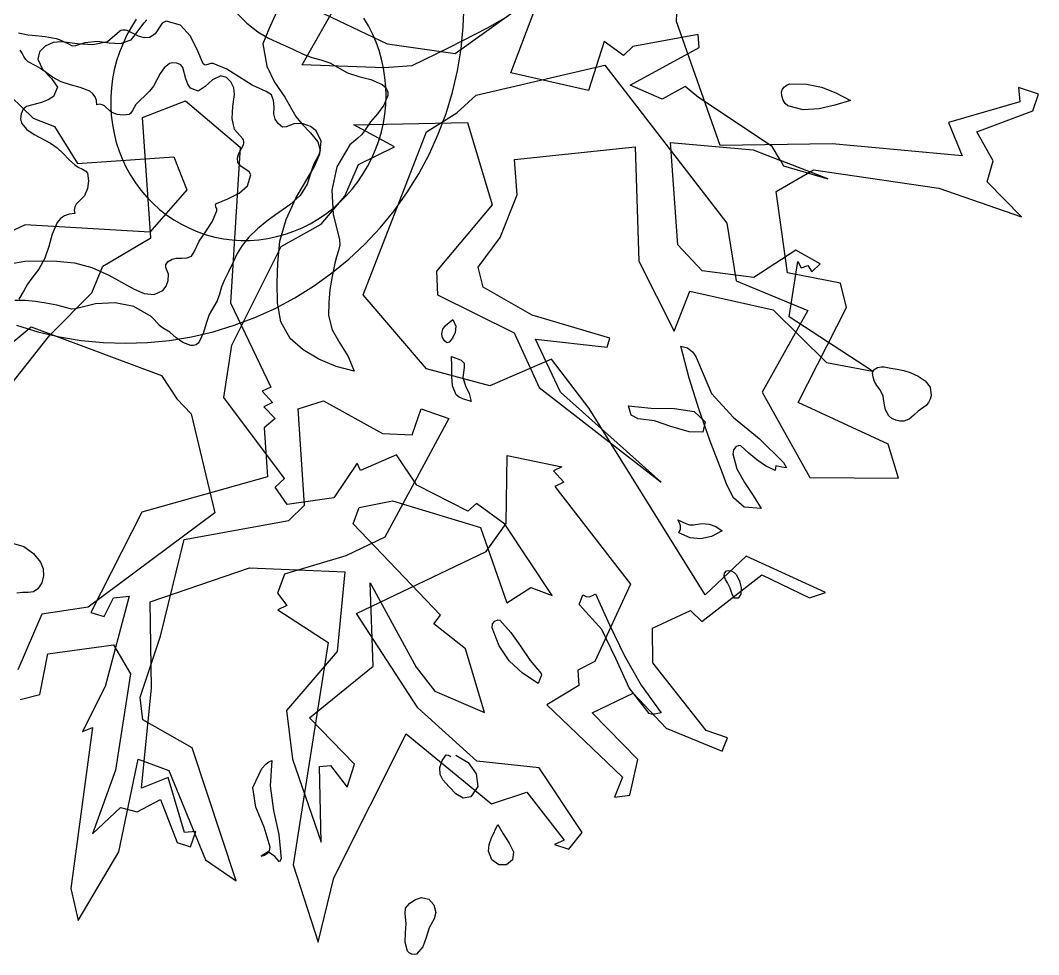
# Model space of a CAD drawing. Extents: x -81148 to 10972, y -53931 to 52487.
# Drawn here: x -26000 to -25027, y -28694 to -27801 of the extents above; entities that cross this region are included whole.
import ezdxf

# ---------------------------------------------------------------- set-up
doc = ezdxf.new("R2010")
doc.units = 0
doc.layers.get('0').update_dxf_attribs({"linetype": 'CONTINUOUS'})

msp = doc.modelspace()

# ---------------------------------------------------------------- linework, layer by layer
for p, q in [((-25373.37, -27802.39), (-25367.91, -27688.85)), ((-25649.48, -27824.12), (-25771.86, -27765.57)), ((-25484.24, -27760.91), (-25584.79, -27833.4)), ((-25730.94, -27843.91), (-25692.46, -27776.15)), ((-25750.86, -27782.96), (-25762.96, -27809.64)), ((-25577.01, -27807.42), (-25576.32, -27786.25)), ((-25794.03, -27793.84), (-25783.83, -27804.06)), ((-25531.62, -27851.31), (-25509.53, -27793.52)), ((-25889.58, -27800.24), (-25894.25, -27807.6)), ((-25891.99, -27816.75), (-25882.17, -27803.68)), ((-25882.17, -27803.68), (-25879.66, -27800.66)), ((-25864.89, -27804.03), (-25871.64, -27814.08)), ((-25860.99, -27801.93), (-25864.89, -27804.03)), ((-25847.47, -27805.92), (-25860.99, -27801.93)), ((-25838.17, -27816), (-25847.47, -27805.92)), ((-25783.83, -27804.06), (-25773.38, -27812.35)), ((-25667.71, -27806.68), (-25672.14, -27799.33)), ((-25534.06, -27797.38), (-25553.49, -27808.42)), ((-25331.59, -27921.01), (-25373.37, -27802.39)), ((-26002.14, -27813.16), (-25997.6, -27814.03)), ((-25997.6, -27814.03), (-25993.33, -27815)), ((-25993.33, -27815), (-25989.12, -27815.54)), ((-25989.12, -27815.54), (-25976.57, -27816.87)), ((-25905.62, -27811.86), (-25917.23, -27821.75)), ((-25904.39, -27811.03), (-25905.62, -27811.86)), ((-25902.43, -27810.62), (-25904.39, -27811.03)), ((-25900.26, -27810.63), (-25902.43, -27810.62)), ((-25898.48, -27815.28), (-25902.25, -27823.3)), ((-25898.34, -27811.06), (-25900.26, -27810.63)), ((-25894.25, -27807.6), (-25898.48, -27815.28)), ((-25887.57, -27816.36), (-25898.34, -27811.06)), ((-25871.64, -27814.08), (-25876.49, -27817.59)), ((-25831.4, -27829.3), (-25838.17, -27816)), ((-25773.38, -27812.35), (-25763.23, -27818.16)), ((-25762.96, -27809.64), (-25768.48, -27823.85)), ((-25663.79, -27814.28), (-25667.71, -27806.68)), ((-25660.38, -27822.12), (-25663.79, -27814.28)), ((-25553.49, -27808.42), (-25590.98, -27827.68)), ((-25579.09, -27828.49), (-25577.01, -27807.42)), ((-25352.66, -27814.95), (-25415.12, -27826.32)), ((-25351.6, -27827.17), (-25352.66, -27814.95)), ((-25969.08, -27822.5), (-25976.66, -27825.98)), ((-25976.57, -27816.87), (-25969.56, -27817.84)), ((-25969.56, -27817.84), (-25966.2, -27818.55)), ((-25960.61, -27821.69), (-25969.08, -27822.5)), ((-25966.2, -27818.55), (-25963.15, -27819.55)), ((-25963.15, -27819.55), (-25954.51, -27823.74)), ((-25945.87, -27823.57), (-25960.61, -27821.69)), ((-25954.51, -27823.74), (-25950.99, -27825.63)), ((-25950.99, -27825.63), (-25947.34, -27825.19)), ((-25947.34, -27825.19), (-25938.3, -27822.39)), ((-25931.02, -27824.63), (-25945.87, -27823.57)), ((-25938.3, -27822.39), (-25926.81, -27821.3)), ((-25917.23, -27821.75), (-25931.02, -27824.63)), ((-25926.81, -27821.3), (-25915.53, -27822.7)), ((-25915.53, -27822.7), (-25904.68, -27823.31)), ((-25902.25, -27823.3), (-25905.57, -27831.64)), ((-25904.68, -27823.31), (-25894.44, -27819.88)), ((-25894.44, -27819.88), (-25891.99, -27816.75)), ((-25882.13, -27818.04), (-25887.57, -27816.36)), ((-25876.49, -27817.59), (-25882.13, -27818.04)), ((-25768.48, -27823.85), (-25764.9, -27845.11)), ((-25763.23, -27818.16), (-25752, -27823.41)), ((-25752, -27823.41), (-25740.61, -27828.41)), ((-25657.48, -27830.2), (-25660.38, -27822.12)), ((-25584.79, -27833.4), (-25649.48, -27824.12)), ((-25442.51, -27821.59), (-25457.24, -27868.22)), ((-25424.05, -27834.76), (-25442.51, -27821.59)), ((-25998.73, -27832.69), (-26000.55, -27829.62)), ((-25997.14, -27835.84), (-25998.73, -27832.69)), ((-25982.02, -27831.47), (-25983.84, -27838.31)), ((-25976.66, -27825.98), (-25982.02, -27831.47)), ((-25905.57, -27831.64), (-25908.37, -27840.11)), ((-25825.52, -27842.92), (-25831.4, -27829.3)), ((-25740.61, -27828.41), (-25730.02, -27833.5)), ((-25730.02, -27833.5), (-25721.9, -27836.67)), ((-25655.1, -27838.52), (-25657.48, -27830.2)), ((-25590.98, -27827.68), (-25626.07, -27844.91)), ((-25582.54, -27849.39), (-25579.09, -27828.49)), ((-25415.12, -27826.32), (-25424.05, -27834.76)), ((-25417.38, -27863.12), (-25351.6, -27827.17)), ((-25995.31, -27838.68), (-25997.14, -27835.84)), ((-25992.78, -27840.85), (-25995.31, -27838.68)), ((-25985.67, -27844.76), (-25992.78, -27840.85)), ((-25981.07, -27847.42), (-25985.67, -27844.76)), ((-25983.84, -27838.31), (-25979.19, -27847.97)), ((-25908.37, -27840.11), (-25910.61, -27848.63)), ((-25857.95, -27842.65), (-25862.81, -27846.62)), ((-25854.63, -27841.88), (-25857.95, -27842.65)), ((-25850.68, -27842.36), (-25854.63, -27841.88)), ((-25847.16, -27843.88), (-25850.68, -27842.36)), ((-25845.18, -27846.23), (-25847.16, -27843.88)), ((-25823.79, -27844.06), (-25825.52, -27842.92)), ((-25821.24, -27843.59), (-25823.79, -27844.06)), ((-25818.5, -27842.66), (-25821.24, -27843.59)), ((-25816.24, -27842.4), (-25818.5, -27842.66)), ((-25802.94, -27847.83), (-25816.24, -27842.4)), ((-25764.9, -27845.11), (-25757.49, -27860.31)), ((-25652.79, -27846.76), (-25730.94, -27843.91)), ((-25721.9, -27836.67), (-25713.09, -27839.05)), ((-25713.09, -27839.05), (-25704.6, -27841.74)), ((-25704.6, -27841.74), (-25687.74, -27851.48)), ((-25653.23, -27847.09), (-25655.1, -27838.52)), ((-25626.07, -27844.91), (-25652.79, -27846.76)), ((-25564.62, -27872.63), (-25441.68, -27844.07)), ((-25441.68, -27844.07), (-25324.98, -27994.98)), ((-25976.55, -27850.46), (-25981.07, -27847.42)), ((-25979.19, -27847.97), (-25970.72, -27856.76)), ((-25969.68, -27855.51), (-25976.55, -27850.46)), ((-25910.61, -27848.63), (-25912.3, -27857.21)), ((-25866.63, -27851.94), (-25873.29, -27864.07)), ((-25862.81, -27846.62), (-25866.63, -27851.94)), ((-25842.09, -27857.22), (-25845.18, -27846.23)), ((-25808.92, -27854.38), (-25816.67, -27857.98)), ((-25803.44, -27855.77), (-25808.92, -27854.38)), ((-25790.98, -27855.46), (-25802.94, -27847.83)), ((-25687.74, -27851.48), (-25676.73, -27854.83)), ((-25676.73, -27854.83), (-25665.35, -27857.89)), ((-25651.87, -27855.88), (-25653.23, -27847.09)), ((-25587.35, -27870.02), (-25582.54, -27849.39)), ((-25457.24, -27868.22), (-25531.62, -27851.31)), ((-26020.22, -27863.86), (-25987.99, -27894.68)), ((-25970.72, -27856.76), (-25965, -27865.29)), ((-25961.34, -27860.05), (-25969.68, -27855.51)), ((-25952.31, -27862.94), (-25961.34, -27860.05)), ((-25943.08, -27865.49), (-25952.31, -27862.94)), ((-25912.3, -27857.21), (-25913.43, -27865.83)), ((-25873.29, -27864.07), (-25876.98, -27868.96)), ((-25840.21, -27862.25), (-25842.09, -27857.22)), ((-25837.68, -27866.2), (-25840.21, -27862.25)), ((-25823.72, -27864.52), (-25830.56, -27868.94)), ((-25816.67, -27857.98), (-25823.72, -27864.52)), ((-25799.06, -27859.89), (-25803.44, -27855.77)), ((-25796.28, -27865.72), (-25799.06, -27859.89)), ((-25778.94, -27863.3), (-25790.98, -27855.46)), ((-25765.42, -27869.33), (-25778.94, -27863.3)), ((-25757.49, -27860.31), (-25747.71, -27874.6)), ((-25665.35, -27857.89), (-25654.56, -27862.61)), ((-25654.56, -27862.61), (-25652.2, -27864.48)), ((-25652.2, -27864.48), (-25650.36, -27866.93)), ((-25651.06, -27864.68), (-25651.87, -27855.88)), ((-25386.79, -27876.56), (-25417.38, -27863.12)), ((-25364.92, -27864.57), (-25386.79, -27876.56)), ((-25352.28, -27874.87), (-25364.92, -27864.57)), ((-25269.88, -27864.77), (-25267.34, -27862.9)), ((-25267.34, -27862.9), (-25264.8, -27862.08)), ((-25264.8, -27862.08), (-25249.1, -27862.43)), ((-25249.1, -27862.43), (-25234.66, -27865.28)), ((-25968.59, -27874.18), (-25973.73, -27877.36)), ((-25965, -27865.29), (-25968.59, -27874.18)), ((-25934.13, -27869.05), (-25943.08, -27865.49)), ((-25930.99, -27871.37), (-25934.13, -27869.05)), ((-25928.91, -27874.35), (-25930.99, -27871.37)), ((-25927.71, -27877.91), (-25928.91, -27874.35)), ((-25913.43, -27865.83), (-25914, -27874.51)), ((-25881.33, -27873.27), (-25885.81, -27877.42)), ((-25876.98, -27868.96), (-25881.33, -27873.27)), ((-25830.56, -27868.94), (-25837.68, -27866.2)), ((-25797.19, -27883.6), (-25795.66, -27872.24)), ((-25795.66, -27872.24), (-25796.28, -27865.72)), ((-25760.41, -27872.61), (-25765.42, -27869.33)), ((-25758.29, -27877.78), (-25760.41, -27872.61)), ((-25649.31, -27872.98), (-25653.06, -27882.48)), ((-25651.1, -27882.14), (-25650.8, -27873.44)), ((-25650.8, -27873.44), (-25651.06, -27864.68)), ((-25650.36, -27866.93), (-25649.29, -27869.81)), ((-25649.29, -27869.81), (-25649.31, -27872.98)), ((-25593.5, -27890.29), (-25587.35, -27870.02)), ((-25583.33, -27889.8), (-25564.62, -27872.63)), ((-25272.88, -27869.75), (-25271.9, -27867.21)), ((-25272.67, -27873.53), (-25272.88, -27869.75)), ((-25271.44, -27877.49), (-25272.67, -27873.53)), ((-25271.9, -27867.21), (-25269.88, -27864.77)), ((-25234.66, -27865.28), (-25220.81, -27870.47)), ((-25220.81, -27870.47), (-25206.91, -27877.88)), ((-25027.11, -27871.92), (-25046.34, -27865.5)), ((-25046.34, -27865.5), (-25045.21, -27879.25)), ((-25032.7, -27887.89), (-25027.11, -27871.92)), ((-25994.53, -27883.61), (-25997.59, -27886.09)), ((-25980.25, -27879.71), (-25994.53, -27883.61)), ((-25973.73, -27877.36), (-25980.25, -27879.71)), ((-25927.2, -27881.91), (-25927.71, -27877.91)), ((-25924.55, -27881.52), (-25927.2, -27881.91)), ((-25922.05, -27881.95), (-25924.55, -27881.52)), ((-25919.91, -27883.01), (-25922.05, -27881.95)), ((-25913.58, -27888.99), (-25919.91, -27883.01)), ((-25914, -27874.51), (-25914.03, -27883.23)), ((-25914.03, -27883.23), (-25913.49, -27892.01)), ((-25889.92, -27881.86), (-25891.6, -27884.52)), ((-25885.81, -27877.42), (-25889.92, -27881.86)), ((-25883.54, -27894), (-25842.7, -27878.19)), ((-25842.7, -27878.19), (-25790.3, -27922.56)), ((-25798.06, -27895.03), (-25797.19, -27883.6)), ((-25757.86, -27884.08), (-25758.29, -27877.78)), ((-25757.96, -27890.76), (-25757.86, -27884.08)), ((-25747.71, -27874.6), (-25737.03, -27893.08)), ((-25653.06, -27882.48), (-25659.13, -27890.58)), ((-25651.96, -27890.79), (-25651.1, -27882.14)), ((-25281.68, -27921.84), (-25352.28, -27874.87)), ((-25269.45, -27880.89), (-25271.44, -27877.49)), ((-25266.99, -27882.95), (-25269.45, -27880.89)), ((-25252.11, -27886.69), (-25266.99, -27882.95)), ((-25221.88, -27882.5), (-25237.01, -27885.99)), ((-25206.91, -27877.88), (-25221.88, -27882.5)), ((-25045.21, -27879.25), (-25113.29, -27899.02)), ((-25999.58, -27890.48), (-26000.22, -27895.42)), ((-25997.59, -27886.09), (-25999.58, -27890.48)), ((-25908, -27891.36), (-25913.58, -27888.99)), ((-25913.49, -27892.01), (-25912.41, -27900.84)), ((-25902.11, -27892.01), (-25908, -27891.36)), ((-25896.42, -27891.34), (-25902.11, -27892.01)), ((-25894.75, -27890.06), (-25896.42, -27891.34)), ((-25893.18, -27887.52), (-25894.75, -27890.06)), ((-25891.6, -27884.52), (-25893.18, -27887.52)), ((-25756.74, -27895.63), (-25757.96, -27890.76)), ((-25737.03, -27893.08), (-25731.46, -27900.27)), ((-25659.13, -27890.58), (-25665.83, -27898.36)), ((-25653.37, -27899.39), (-25651.96, -27890.79)), ((-25612.28, -27907.85), (-25583.33, -27889.8)), ((-25600.96, -27910.11), (-25593.5, -27890.29)), ((-25237.01, -27885.99), (-25252.11, -27886.69)), ((-25086.14, -27907.92), (-25032.7, -27887.89)), ((-26000.22, -27895.42), (-25999.23, -27899.57)), ((-25999.23, -27899.57), (-25994.09, -27905.62)), ((-25987.99, -27894.68), (-25967.62, -27902.64)), ((-25967.62, -27902.64), (-25945.83, -27937.99)), ((-25912.41, -27900.84), (-25910.79, -27909.53)), ((-25875.71, -28008.99), (-25883.54, -27894)), ((-25795.79, -27905.65), (-25798.06, -27895.03)), ((-25753.75, -27900.3), (-25756.74, -27895.63)), ((-25749.92, -27903.3), (-25753.75, -27900.3)), ((-25746.21, -27903.17), (-25749.92, -27903.3)), ((-25737.97, -27899.94), (-25746.21, -27903.17)), ((-25730.05, -27900.19), (-25737.97, -27899.94)), ((-25731.46, -27900.27), (-25723.22, -27908.65)), ((-25723.1, -27902.83), (-25730.05, -27900.19)), ((-25717.76, -27906.8), (-25723.1, -27902.83)), ((-25681.57, -27901.12), (-25572.94, -27898.84)), ((-25642.76, -27922.25), (-25681.57, -27901.12)), ((-25665.83, -27898.36), (-25671.51, -27906.9)), ((-25655.33, -27907.93), (-25653.37, -27899.39)), ((-25572.94, -27898.84), (-25549.33, -27977.71)), ((-25113.29, -27899.02), (-25100.36, -27930.81)), ((-25994.09, -27905.62), (-25987.2, -27910.37)), ((-25987.2, -27910.37), (-25971.47, -27918.65)), ((-25910.79, -27909.53), (-25908.66, -27917.97)), ((-25787.89, -27914.58), (-25795.79, -27905.65)), ((-25723.22, -27908.65), (-25716.06, -27917.28)), ((-25712.91, -27916.88), (-25717.76, -27906.8)), ((-25674.19, -27910.56), (-25677.85, -27913.77)), ((-25671.51, -27906.9), (-25674.19, -27910.56)), ((-25672.89, -28063.71), (-25612.28, -27907.85)), ((-25657.85, -27916.43), (-25655.33, -27907.93)), ((-25609.7, -27929.4), (-25600.96, -27910.11)), ((-25070.71, -27935.66), (-25086.14, -27907.92)), ((-25971.47, -27918.65), (-25965.13, -27923.24)), ((-25908.66, -27917.97), (-25906.02, -27926.17)), ((-25790.3, -27922.56), (-25799.52, -28071.34)), ((-25791.52, -27928.48), (-25787.26, -27920.18)), ((-25787.23, -27915.52), (-25787.89, -27914.58)), ((-25787.26, -27920.18), (-25786.92, -27918.7)), ((-25786.9, -27917.03), (-25787.23, -27915.52)), ((-25786.92, -27918.7), (-25786.9, -27917.03)), ((-25716.06, -27917.28), (-25713.72, -27925.21)), ((-25714.26, -27928.82), (-25712.91, -27916.88)), ((-25685.38, -27920.38), (-25697.83, -27941.22)), ((-25681.8, -27916.91), (-25685.38, -27920.38)), ((-25677.85, -27913.77), (-25681.8, -27916.91)), ((-25677.35, -27939), (-25642.76, -27922.25)), ((-25660.92, -27924.87), (-25657.85, -27916.43)), ((-25527.93, -27934.36), (-25412.6, -27922.22)), ((-25412.6, -27922.22), (-25409.18, -28031.43)), ((-25372.09, -28015.97), (-25379, -27917.98)), ((-25379, -27917.98), (-25300.02, -27924.99)), ((-25224.55, -27919.2), (-25331.59, -27921.01)), ((-25273.77, -27935.24), (-25281.68, -27921.84)), ((-25100.36, -27930.81), (-25224.55, -27919.2)), ((-25965.13, -27923.24), (-25959.55, -27928.65)), ((-25959.55, -27928.65), (-25954.18, -27934.24)), ((-25945.83, -27937.99), (-25853.72, -27931.74)), ((-25906.02, -27926.17), (-25902.87, -27934.13)), ((-25853.72, -27931.74), (-25841.13, -27963.16)), ((-25792.88, -27932.68), (-25791.52, -27928.48)), ((-25792.53, -27937.02), (-25792.88, -27932.68)), ((-25715.21, -27929.82), (-25719.77, -27938.46)), ((-25719.34, -27941.01), (-25714.26, -27928.82)), ((-25713.72, -27925.21), (-25715.21, -27929.82)), ((-25664.47, -27933.05), (-25660.92, -27924.87)), ((-25619.68, -27948.08), (-25609.7, -27929.4)), ((-25300.02, -27924.99), (-25273.77, -27935.24)), ((-25954.18, -27934.24), (-25948.42, -27939.36)), ((-25948.42, -27939.36), (-25944.98, -27941.44)), ((-25944.98, -27941.44), (-25941.08, -27943.41)), ((-25902.87, -27934.13), (-25899.2, -27941.85)), ((-25899.2, -27941.85), (-25895.03, -27949.33)), ((-25789.73, -27940.75), (-25792.53, -27937.02)), ((-25781.7, -27945.93), (-25789.73, -27940.75)), ((-25737.11, -27971.31), (-25719.34, -27941.01)), ((-25719.77, -27938.46), (-25721.38, -27942.82)), ((-25697.83, -27941.22), (-25702.72, -27963.58)), ((-25690.37, -27969.35), (-25677.35, -27939)), ((-25672.91, -27948.42), (-25668.47, -27940.9)), ((-25668.47, -27940.9), (-25664.47, -27933.05)), ((-25525.63, -27968.03), (-25527.93, -27934.36)), ((-25228.72, -27952.85), (-25273.77, -27935.24)), ((-25273.77, -27935.24), (-25270.83, -27940.22)), ((-25270.83, -27940.22), (-25228.72, -27952.85)), ((-25076.41, -27955.61), (-25070.71, -27935.66)), ((-25941.08, -27943.41), (-25937.78, -27945.36)), ((-25937.78, -27945.36), (-25936.13, -27947.44)), ((-25936.13, -27947.44), (-25935.28, -27954.54)), ((-25895.03, -27949.33), (-25890.33, -27956.56)), ((-25783.24, -27959.35), (-25780.02, -27948.93)), ((-25780.02, -27948.93), (-25781.7, -27945.93)), ((-25721.38, -27942.82), (-25726.21, -27957.99)), ((-25677.81, -27955.61), (-25672.91, -27948.42)), ((-25630.87, -27966.07), (-25619.68, -27948.08)), ((-25278.06, -27964.7), (-25242.22, -27944.28)), ((-25242.22, -27944.28), (-25122.48, -27961.62)), ((-25936.14, -27961.9), (-25939.23, -27968.87)), ((-25935.28, -27954.54), (-25936.14, -27961.9)), ((-25890.33, -27956.56), (-25885.13, -27963.56)), ((-25791.33, -27966.53), (-25783.24, -27959.35)), ((-25726.21, -27957.99), (-25733.05, -27968.79)), ((-25683.15, -27962.47), (-25677.81, -27955.61)), ((-25122.48, -27961.62), (-25043.63, -27989.01)), ((-25043.63, -27989.01), (-25076.41, -27955.61)), ((-25939.23, -27968.87), (-25947.02, -27976.8)), ((-25885.13, -27963.56), (-25879.52, -27970.17)), ((-25879.52, -27970.17), (-25873.57, -27976.32)), ((-25841.13, -27963.16), (-25876.77, -28003.61)), ((-25802, -27971.77), (-25791.33, -27966.53)), ((-25746.29, -27991.49), (-25737.11, -27971.31)), ((-25733.05, -27968.79), (-25742.82, -27977.7)), ((-25712.82, -27996.17), (-25690.37, -27969.35)), ((-25702.72, -27963.58), (-25701.42, -27986.95)), ((-25695.18, -27975.2), (-25688.94, -27969)), ((-25688.94, -27969), (-25683.15, -27962.47)), ((-25643.2, -27983.29), (-25630.87, -27966.07)), ((-25541.77, -28008.87), (-25525.63, -27968.03)), ((-25267.28, -28042.66), (-25278.06, -27964.7)), ((-25948.41, -27979.47), (-25948.97, -27982.59)), ((-25947.02, -27976.8), (-25948.41, -27979.47)), ((-25873.57, -27976.32), (-25867.3, -27982)), ((-25813.83, -27977.66), (-25812.92, -27976.33)), ((-25813.47, -27979.63), (-25813.83, -27977.66)), ((-25812.72, -27981.73), (-25813.47, -27979.63)), ((-25812.92, -27976.33), (-25802, -27971.77)), ((-25742.82, -27977.7), (-25756.41, -27987.2)), ((-25708.85, -27986.47), (-25701.87, -27981.07)), ((-25701.87, -27981.07), (-25695.18, -27975.2)), ((-25549.33, -27977.71), (-25602.52, -28040.95)), ((-25962.17, -27990.66), (-25965.2, -27994.6)), ((-25958.29, -27988.06), (-25962.17, -27990.66)), ((-25953.67, -27986.56), (-25958.29, -27988.06)), ((-25948.47, -27985.9), (-25953.67, -27986.56)), ((-25948.97, -27982.59), (-25948.47, -27985.9)), ((-25867.3, -27982), (-25860.68, -27987.21)), ((-25860.68, -27987.21), (-25853.74, -27991.94)), ((-25816.9, -27993.72), (-25812.52, -27983.47)), ((-25812.52, -27983.47), (-25812.72, -27981.73)), ((-25756.41, -27987.2), (-25764.87, -27993.28)), ((-25716.06, -27991.36), (-25708.85, -27986.47)), ((-25701.42, -27986.95), (-25695.36, -28010.83)), ((-25656.64, -27999.66), (-25643.2, -27983.29)), ((-25995.92, -27996.8), (-26060.47, -28026.59)), ((-25876.77, -28003.61), (-25995.92, -27996.8)), ((-25965.2, -27994.6), (-25969.84, -28005.78)), ((-25853.74, -27991.94), (-25846.46, -27996.21)), ((-25846.46, -27996.21), (-25838.85, -28000)), ((-25838.85, -28000), (-25830.91, -28003.33)), ((-25823.03, -28002.95), (-25816.9, -27993.72)), ((-25773.67, -28000.49), (-25781.88, -28008.36)), ((-25764.87, -27993.28), (-25773.67, -28000.49)), ((-25752.35, -28012.21), (-25746.29, -27991.49)), ((-25751.07, -28017.5), (-25712.82, -27996.17)), ((-25739.01, -28002.89), (-25731.14, -27999.57)), ((-25731.14, -27999.57), (-25723.49, -27995.73)), ((-25723.49, -27995.73), (-25716.06, -27991.36)), ((-25671.12, -28015.12), (-25656.64, -27999.66)), ((-25324.98, -27994.98), (-25316.27, -28050.11)), ((-25969.84, -28005.78), (-25973.18, -28017.31)), ((-25921.68, -28036.3), (-25875.71, -28008.99)), ((-25830.91, -28003.33), (-25822.76, -28006.13)), ((-25829.33, -28012.24), (-25823.03, -28002.95)), ((-25822.76, -28006.13), (-25814.56, -28008.37)), ((-25814.56, -28008.37), (-25806.28, -28010.03)), ((-25806.28, -28010.03), (-25797.95, -28011.11)), ((-25781.88, -28008.36), (-25788.53, -28016.42)), ((-25772.56, -28010.93), (-25763.96, -28009.73)), ((-25763.96, -28009.73), (-25755.43, -28007.97)), ((-25755.43, -28007.97), (-25747.11, -28005.69)), ((-25747.11, -28005.69), (-25739.01, -28002.89)), ((-25562.73, -28037.03), (-25541.77, -28008.87)), ((-25973.18, -28017.31), (-25976.96, -28028.6)), ((-25834.19, -28022.67), (-25829.33, -28012.24)), ((-25798.2, -28111.87), (-25751.07, -28017.5)), ((-25797.95, -28011.11), (-25789.55, -28011.62)), ((-25788.53, -28016.42), (-25793.21, -28024.25)), ((-25789.55, -28011.62), (-25781.08, -28011.56)), ((-25781.08, -28011.56), (-25772.56, -28010.93)), ((-25754.4, -28033.3), (-25752.35, -28012.21)), ((-25695.03, -28015.7), (-25696.32, -28021.31)), ((-25695.36, -28010.83), (-25695.03, -28015.7)), ((-25686.58, -28029.6), (-25671.12, -28015.12)), ((-25348.73, -28040.78), (-25372.09, -28015.97)), ((-25976.96, -28028.6), (-25982.89, -28039.02)), ((-25859.01, -28031.72), (-25855.27, -28029.4)), ((-25855.27, -28029.4), (-25851.37, -28028.45)), ((-25851.37, -28028.45), (-25846.02, -28028.52)), ((-25846.02, -28028.52), (-25840.97, -28028.17)), ((-25840.97, -28028.17), (-25836.83, -28026.53)), ((-25836.83, -28026.53), (-25834.19, -28022.67)), ((-25793.21, -28024.25), (-25797.44, -28032.91)), ((-25702.95, -28043.03), (-25686.58, -28029.6)), ((-25698.27, -28027.29), (-25699.92, -28033.29)), ((-25696.32, -28021.31), (-25698.27, -28027.29)), ((-25259.24, -28020.92), (-25299.3, -28046.96)), ((-25235.95, -28034.01), (-25259.24, -28020.92)), ((-26010.6, -28033.89), (-25996.05, -28031.36)), ((-25996.05, -28031.36), (-25980.65, -28031.21)), ((-25982.89, -28039.02), (-25989.46, -28047.61)), ((-25980.65, -28031.21), (-25965.54, -28031.47)), ((-25965.54, -28031.47), (-25948.65, -28033.01)), ((-25948.65, -28033.01), (-25932.07, -28037.64)), ((-25932.08, -28061.76), (-25921.68, -28036.3)), ((-25932.07, -28037.64), (-25915.92, -28044.67)), ((-25861.42, -28034.67), (-25859.01, -28031.72)), ((-25861.33, -28037.53), (-25861.42, -28034.67)), ((-25858.76, -28043.86), (-25861.33, -28037.53)), ((-25797.44, -28032.91), (-25801.46, -28041.69)), ((-25754.78, -28052.16), (-25754.4, -28033.3)), ((-25699.92, -28033.29), (-25702.39, -28046.11)), ((-25558.08, -28056.13), (-25562.73, -28037.03)), ((-25409.18, -28031.43), (-25375.55, -28098.25)), ((-25265.62, -28084.74), (-25257.3, -28031.91)), ((-25257.3, -28031.91), (-25254.17, -28037.67)), ((-25254.17, -28037.67), (-25247.59, -28035.61)), ((-25247.59, -28035.61), (-25244.05, -28041.52)), ((-25244.05, -28041.52), (-25235.95, -28034.01)), ((-25989.46, -28047.61), (-25993.42, -28053.27)), ((-25915.92, -28044.67), (-25891.69, -28058.29)), ((-25858.97, -28049.96), (-25858.76, -28043.86)), ((-25801.46, -28041.69), (-25805.56, -28049.86)), ((-25720.17, -28055.37), (-25702.95, -28043.03)), ((-25702.39, -28046.11), (-25704.44, -28058.67)), ((-25602.52, -28040.95), (-25601.64, -28063.57)), ((-25299.3, -28046.96), (-25348.73, -28040.78)), ((-25216.59, -28052.43), (-25267.28, -28042.66)), ((-25996.89, -28059.02), (-26001.99, -28067.91)), ((-25993.42, -28053.27), (-25996.89, -28059.02)), ((-25891.69, -28058.29), (-25881.93, -28062.19)), ((-25864.29, -28059.45), (-25861.1, -28055.33)), ((-25861.1, -28055.33), (-25858.97, -28049.96)), ((-25808.12, -28056.12), (-25810.04, -28062.91)), ((-25805.56, -28049.86), (-25808.12, -28056.12)), ((-25754.64, -28071.39), (-25754.78, -28052.16)), ((-25738.15, -28066.55), (-25720.17, -28055.37)), ((-25704.44, -28058.67), (-25705.69, -28071.04)), ((-25511.25, -28083.2), (-25558.08, -28056.13)), ((-25316.27, -28050.11), (-25247.62, -28078.53)), ((-25210.6, -28075.77), (-25216.59, -28052.43)), ((-25995.86, -28069.06), (-26005.71, -28069.01)), ((-25972.21, -28102.1), (-25932.08, -28061.76)), ((-25881.93, -28062.19), (-25872.37, -28063.2)), ((-25872.37, -28063.2), (-25864.29, -28059.45)), ((-25810.04, -28062.91), (-25812.21, -28069.46)), ((-25756.83, -28076.54), (-25738.15, -28066.55)), ((-25612.23, -28134.4), (-25672.89, -28063.71)), ((-25601.64, -28063.57), (-25528.52, -28099.81)), ((-25375.55, -28098.25), (-25360.6, -28060.07)), ((-25360.6, -28060.07), (-25280.89, -28077.8)), ((-25985.96, -28070), (-25995.86, -28069.06)), ((-25975.9, -28071.55), (-25985.96, -28070)), ((-25965.63, -28073.43), (-25975.9, -28071.55)), ((-25960.83, -28074.69), (-25965.63, -28073.43)), ((-25956.05, -28076.18), (-25960.83, -28074.69)), ((-25951.56, -28077.17), (-25956.05, -28076.18)), ((-25947.66, -28076.9), (-25951.56, -28077.17)), ((-25928.52, -28072.19), (-25947.66, -28076.9)), ((-25909.8, -28071.14), (-25928.52, -28072.19)), ((-25891.9, -28074.86), (-25909.8, -28071.14)), ((-25875.23, -28084.41), (-25891.9, -28074.86)), ((-25812.21, -28069.46), (-25820.04, -28082.46)), ((-25799.52, -28071.34), (-25761.04, -28151.84)), ((-25776.13, -28085.28), (-25756.83, -28076.54)), ((-25751.4, -28089.55), (-25754.64, -28071.39)), ((-25705.69, -28071.04), (-25705.79, -28083.33)), ((-25247.62, -28078.53), (-25291.23, -28156.55)), ((-25280.89, -28077.8), (-25229.85, -28128.17)), ((-25257.03, -28166.49), (-25210.6, -28075.77)), ((-25872.46, -28087.16), (-25875.23, -28084.41)), ((-25869.95, -28090.2), (-25872.46, -28087.16)), ((-25820.04, -28082.46), (-25822.75, -28090.95)), ((-25795.95, -28092.74), (-25776.13, -28085.28)), ((-25705.79, -28083.33), (-25702.26, -28096.91)), ((-25590.58, -28089.97), (-25587.04, -28087.17)), ((-25587.04, -28087.17), (-25584.18, -28093.54)), ((-25436.95, -28105.01), (-25511.25, -28083.2)), ((-25185.79, -28136.63), (-25265.62, -28084.74)), ((-26046.79, -28141.16), (-25990.05, -28094.31)), ((-26004.03, -28092.74), (-25983.76, -28098.89)), ((-25990.05, -28094.31), (-25865.34, -28140.69)), ((-25867.39, -28093.01), (-25869.95, -28090.2)), ((-25864.47, -28095.07), (-25867.39, -28093.01)), ((-25857.63, -28099.42), (-25864.47, -28095.07)), ((-25822.75, -28090.95), (-25825.22, -28099.72)), ((-25816.22, -28098.89), (-25795.95, -28092.74)), ((-25742.46, -28105.25), (-25751.4, -28089.55)), ((-25702.26, -28096.91), (-25695.04, -28109.75)), ((-25597.5, -28100.82), (-25596.48, -28096.43)), ((-25596.48, -28096.43), (-25593.95, -28092.93)), ((-25593.95, -28092.93), (-25590.58, -28089.97)), ((-25584.18, -28093.54), (-25584.67, -28099.58)), ((-26040.61, -28188.62), (-25972.21, -28102.1)), ((-25983.76, -28098.89), (-25963.13, -28103.7)), ((-25963.13, -28103.7), (-25942.24, -28107.15)), ((-25942.24, -28107.15), (-25921.16, -28109.22)), ((-25878.82, -28109.22), (-25857.74, -28107.15)), ((-25857.74, -28107.15), (-25836.84, -28103.7)), ((-25851.41, -28104.57), (-25857.63, -28099.42)), ((-25844.94, -28109.23), (-25851.41, -28104.57)), ((-25836.84, -28103.7), (-25816.22, -28098.89)), ((-25825.22, -28099.72), (-25829.02, -28108.04)), ((-25730.03, -28116.28), (-25742.46, -28105.25)), ((-25596.81, -28104.41), (-25597.5, -28100.82)), ((-25595.04, -28107.61), (-25596.81, -28104.41)), ((-25592.78, -28109.44), (-25595.04, -28107.61)), ((-25587.23, -28104.87), (-25590.62, -28108.98)), ((-25584.67, -28099.58), (-25587.23, -28104.87)), ((-25528.52, -28099.81), (-25504.37, -28152.19)), ((-25484, -28156.66), (-25508.12, -28105.98)), ((-25508.12, -28105.98), (-25439.67, -28113.62)), ((-25439.67, -28113.62), (-25436.95, -28105.01)), ((-25921.16, -28109.22), (-25899.99, -28109.92)), ((-25899.99, -28109.92), (-25878.82, -28109.22)), ((-25837.34, -28112.1), (-25844.94, -28109.23)), ((-25834.8, -28112.11), (-25837.34, -28112.1)), ((-25832.49, -28111.28), (-25834.8, -28112.11)), ((-25830.52, -28109.86), (-25832.49, -28111.28)), ((-25829.02, -28108.04), (-25830.52, -28109.86)), ((-25805.76, -28161.72), (-25798.2, -28111.87)), ((-25715.08, -28125.25), (-25730.03, -28116.28)), ((-25695.04, -28109.75), (-25687.04, -28122.67)), ((-25590.62, -28108.98), (-25592.78, -28109.44)), ((-25361.04, -28143.34), (-25369.21, -28112.66)), ((-25369.21, -28112.66), (-25362.88, -28114.12)), ((-25362.88, -28114.12), (-25357.98, -28117.93)), ((-25698.49, -28132.04), (-25715.08, -28125.25)), ((-25687.04, -28122.67), (-25681.22, -28136.52)), ((-25588.39, -28122.43), (-25583.8, -28124.15)), ((-25587.88, -28131.84), (-25588.39, -28122.43)), ((-25583.8, -28124.15), (-25579.19, -28126.01)), ((-25579.19, -28126.01), (-25576.12, -28128.76)), ((-25492.86, -28125.17), (-25551.62, -28150.45)), ((-25456.76, -28172.35), (-25492.86, -28125.17)), ((-25357.98, -28117.93), (-25354.68, -28122.53)), ((-25354.68, -28122.53), (-25353.15, -28126.35)), ((-25353.15, -28126.35), (-25339.82, -28157.91)), ((-25681.22, -28136.52), (-25698.49, -28132.04)), ((-25551.62, -28150.45), (-25612.23, -28134.4)), ((-25588.14, -28141.32), (-25587.88, -28131.84)), ((-25576.14, -28133.16), (-25577.39, -28142.58)), ((-25576.12, -28128.76), (-25576.14, -28133.16)), ((-25229.85, -28128.17), (-25185.79, -28136.63)), ((-25185.84, -28137.91), (-25184.46, -28134.88)), ((-25184.46, -28134.88), (-25181.25, -28133.11)), ((-25181.25, -28133.11), (-25177.54, -28132.39)), ((-25177.54, -28132.39), (-25174.66, -28132.53)), ((-25174.66, -28132.53), (-25168.45, -28133.76)), ((-25168.45, -28133.76), (-25162.18, -28134.74)), ((-25162.18, -28134.74), (-25155.94, -28135.93)), ((-25155.94, -28135.93), (-25149.85, -28137.79)), ((-25865.34, -28140.69), (-25850.94, -28162.95)), ((-25587.38, -28150.5), (-25588.14, -28141.32)), ((-25577.39, -28142.58), (-25574.88, -28150.53)), ((-25351.61, -28173.56), (-25361.04, -28143.34)), ((-25185.38, -28142.43), (-25185.84, -28137.91)), ((-25183.94, -28146.43), (-25185.38, -28142.43)), ((-25181.63, -28150.3), (-25183.94, -28146.43)), ((-25149.85, -28137.79), (-25142.23, -28141.21)), ((-25142.23, -28141.21), (-25135.47, -28145.78)), ((-25135.47, -28145.78), (-25130.9, -28151.84)), ((-25761.04, -28151.84), (-25769.25, -28155.55)), ((-25769.25, -28155.55), (-25759.24, -28166.49)), ((-25583.77, -28159.04), (-25587.38, -28150.5)), ((-25574.88, -28150.53), (-25571.31, -28157.9)), ((-25504.37, -28152.19), (-25387.96, -28242.51)), ((-25291.23, -28156.55), (-25245.95, -28238.05)), ((-25178.57, -28154.42), (-25181.63, -28150.3)), ((-25175.86, -28160.38), (-25178.57, -28154.42)), ((-25130.9, -28151.84), (-25129.86, -28159.76)), ((-25850.94, -28162.95), (-25837.22, -28177.33)), ((-25747.89, -28239.01), (-25805.76, -28161.72)), ((-25734.99, -28172.66), (-25710.53, -28165.07)), ((-25710.53, -28165.07), (-25654.29, -28196.07)), ((-25581.08, -28161.47), (-25583.77, -28159.04)), ((-25577.44, -28163.09), (-25581.08, -28161.47)), ((-25569.37, -28165.64), (-25577.44, -28163.09)), ((-25571.31, -28157.9), (-25569.37, -28165.64)), ((-25387.96, -28242.51), (-25484, -28156.66)), ((-25339.82, -28157.91), (-25318.69, -28180.91)), ((-25174.83, -28167.06), (-25175.86, -28160.38)), ((-25130.76, -28163.35), (-25132.41, -28166.58)), ((-25129.86, -28159.76), (-25130.76, -28163.35)), ((-25759.24, -28166.49), (-25767.69, -28170.66)), ((-25767.69, -28170.66), (-25756.77, -28181.79)), ((-25728.67, -28264.5), (-25734.99, -28172.66)), ((-25625.98, -28197.31), (-25617.24, -28172.72)), ((-25617.24, -28172.72), (-25590.95, -28181.81)), ((-25345.88, -28350.33), (-25456.76, -28172.35)), ((-25416.5, -28178.52), (-25419.17, -28169.72)), ((-25419.17, -28169.72), (-25397.6, -28171.95)), ((-25397.6, -28171.95), (-25375.18, -28172.18)), ((-25375.18, -28172.18), (-25356.43, -28175.01)), ((-25356.43, -28175.01), (-25345.9, -28185.05)), ((-25341.09, -28203.46), (-25351.61, -28173.56)), ((-25171.05, -28206.21), (-25257.03, -28166.49)), ((-25173.6, -28173.65), (-25174.83, -28167.06)), ((-25170.32, -28179.34), (-25173.6, -28173.65)), ((-25142.18, -28174.69), (-25146.48, -28178.74)), ((-25134.59, -28169.24), (-25142.18, -28174.69)), ((-25132.41, -28166.58), (-25134.59, -28169.24)), ((-25837.22, -28177.33), (-25814.59, -28271.95)), ((-25756.77, -28181.79), (-25767.4, -28190.81)), ((-25590.95, -28181.81), (-25652.15, -28295.31)), ((-25409.94, -28182.15), (-25416.5, -28178.52)), ((-25394.24, -28184.18), (-25409.94, -28182.15)), ((-25378.54, -28189.43), (-25394.24, -28184.18)), ((-25345.9, -28185.05), (-25348.12, -28194.71)), ((-25318.69, -28180.91), (-25294.23, -28200.96)), ((-25167.33, -28181.66), (-25170.32, -28179.34)), ((-25163.62, -28183.41), (-25167.33, -28181.66)), ((-25159.66, -28184.37), (-25163.62, -28183.41)), ((-25155.87, -28184.34), (-25159.66, -28184.37)), ((-25150.82, -28182.29), (-25155.87, -28184.34)), ((-25146.48, -28178.74), (-25150.82, -28182.29)), ((-25767.4, -28190.81), (-25764.04, -28237.47)), ((-25361.09, -28194.55), (-25378.54, -28189.43)), ((-25348.12, -28194.71), (-25361.09, -28194.55)), ((-25654.29, -28196.07), (-25625.98, -28197.31)), ((-25329.65, -28233.15), (-25341.09, -28203.46)), ((-25294.23, -28200.96), (-25270.92, -28223.71)), ((-25318.71, -28211.69), (-25319.38, -28215.45)), ((-25316.5, -28208.98), (-25318.71, -28211.69)), ((-25313.79, -28207.65), (-25316.5, -28208.98)), ((-25311.64, -28208.04), (-25313.79, -28207.65)), ((-25304.03, -28214.91), (-25311.64, -28208.04)), ((-25296.36, -28221.41), (-25304.03, -28214.91)), ((-25161.16, -28238.82), (-25171.05, -28206.21)), ((-25678.43, -28224.42), (-25700.87, -28257.56)), ((-25675.26, -28231.61), (-25678.43, -28224.42)), ((-25640.87, -28216.59), (-25675.26, -28231.61)), ((-25621.37, -28245.54), (-25640.87, -28216.59)), ((-25536.08, -28282.23), (-25535.02, -28217.17)), ((-25535.02, -28217.17), (-25482.73, -28228.11)), ((-25319.38, -28215.45), (-25315.45, -28230.05)), ((-25288.17, -28227.07), (-25296.36, -28221.41)), ((-25270.92, -28223.71), (-25268.19, -28229.02)), ((-25482.73, -28228.11), (-25490.96, -28231.79)), ((-25490.96, -28231.79), (-25480.94, -28242.73)), ((-25325.11, -28245.26), (-25329.65, -28233.15)), ((-25315.45, -28230.05), (-25308.37, -28242.96)), ((-25279, -28231.42), (-25288.17, -28227.07)), ((-25278.37, -28227.09), (-25279, -28231.42)), ((-25272.72, -28228.22), (-25278.37, -28227.09)), ((-25268.19, -28229.02), (-25272.72, -28228.22)), ((-25764.04, -28237.47), (-25884.43, -28271.38)), ((-25756.86, -28247.45), (-25747.89, -28239.01)), ((-25480.94, -28242.73), (-25489.39, -28246.9)), ((-25308.37, -28242.96), (-25300.07, -28255.24)), ((-25245.95, -28238.05), (-25161.16, -28238.82)), ((-25745.4, -28263.85), (-25756.86, -28247.45)), ((-25572.7, -28270.42), (-25621.37, -28245.54)), ((-25489.39, -28246.9), (-25417.32, -28339.99)), ((-25318.71, -28257.67), (-25325.11, -28245.26)), ((-25700.87, -28257.56), (-25745.4, -28263.85)), ((-25676.6, -28266.88), (-25644.81, -28260.39)), ((-25644.81, -28260.39), (-25560.66, -28286.09)), ((-25564.47, -28262.98), (-25572.7, -28270.42)), ((-25537.19, -28282.79), (-25564.47, -28262.98)), ((-25308.48, -28266.51), (-25318.71, -28257.67)), ((-25300.07, -28255.24), (-25292.46, -28267.91)), ((-25814.59, -28271.95), (-25935.68, -28362.13)), ((-25884.43, -28271.38), (-25933.08, -28367.19)), ((-25743.75, -28279.24), (-25728.67, -28264.5)), ((-25682.42, -28282.54), (-25676.6, -28266.88)), ((-25292.46, -28267.91), (-25308.48, -28266.51)), ((-25843.94, -28297.56), (-25743.75, -28279.24)), ((-25598.72, -28369.72), (-25682.42, -28282.54)), ((-25555.18, -28308.96), (-25536.08, -28282.23)), ((-25492.03, -28350.94), (-25537.19, -28282.79)), ((-25370.34, -28281.48), (-25372.11, -28278.52)), ((-25372.11, -28278.52), (-25364.42, -28282.12)), ((-25369.28, -28284.5), (-25370.34, -28281.48)), ((-25364.42, -28282.12), (-25360.67, -28283.4)), ((-25357.06, -28283.45), (-25349.1, -28282.29)), ((-25349.1, -28282.29), (-25342.07, -28282.71)), ((-25342.07, -28282.71), (-25335.64, -28284.95)), ((-25560.66, -28286.09), (-25535.36, -28357.86)), ((-25370.86, -28290.94), (-25369.32, -28287.65)), ((-25360.34, -28295.82), (-25370.86, -28290.94)), ((-25369.32, -28287.65), (-25369.28, -28284.5)), ((-25360.67, -28283.4), (-25357.06, -28283.45)), ((-25329.45, -28289.23), (-25339.65, -28294.53)), ((-25335.64, -28284.95), (-25329.45, -28289.23)), ((-26006.98, -28301.35), (-25996.98, -28304.2)), ((-25866.44, -28389.96), (-25843.94, -28297.56)), ((-25652.15, -28295.31), (-25689.42, -28313.02)), ((-25349.94, -28296.87), (-25360.34, -28295.82)), ((-25339.65, -28294.53), (-25349.94, -28296.87)), ((-25996.98, -28304.2), (-25987.74, -28310.73)), ((-25987.74, -28310.73), (-25981, -28319.26)), ((-25679.03, -28368.04), (-25555.18, -28308.96)), ((-25981, -28319.26), (-25978.66, -28325.55)), ((-25689.42, -28313.02), (-25747.9, -28330.53)), ((-25306.72, -28313.49), (-25345.88, -28350.33)), ((-25230.88, -28348.09), (-25306.72, -28313.49)), ((-25978.66, -28325.55), (-25978.23, -28332.23)), ((-25876.42, -28356.89), (-25781.33, -28324.49)), ((-25781.33, -28324.49), (-25690.4, -28328.47)), ((-25747.9, -28330.53), (-25754.76, -28348.59)), ((-25690.4, -28328.47), (-25697.48, -28404.53)), ((-25349.02, -28375.93), (-25291.71, -28331.13)), ((-25327.63, -28332.43), (-25327.48, -28329.47)), ((-25327.48, -28329.47), (-25325.32, -28327.3)), ((-25325.32, -28327.3), (-25323.15, -28327.02)), ((-25323.15, -28327.02), (-25320.51, -28327.68)), ((-25320.51, -28327.68), (-25317.97, -28329.04)), ((-25317.97, -28329.04), (-25316.13, -28330.88)), ((-25316.13, -28330.88), (-25313.1, -28336.99)), ((-25291.71, -28331.13), (-25246.05, -28353.28)), ((-25979.81, -28338.78), (-25983.53, -28344.65)), ((-25978.23, -28332.23), (-25979.81, -28338.78)), ((-25663.15, -28418.45), (-25666.14, -28338.88)), ((-25666.14, -28338.88), (-25622.14, -28419.37)), ((-25417.32, -28339.99), (-25451.42, -28413.96)), ((-25326.4, -28335.71), (-25327.63, -28332.43)), ((-25324.37, -28338.83), (-25326.4, -28335.71)), ((-25321.87, -28343.98), (-25324.37, -28338.83)), ((-25313.1, -28336.99), (-25311.45, -28343.63)), ((-25998.47, -28348.03), (-26003.83, -28348.63)), ((-25992.96, -28348.02), (-25998.47, -28348.03)), ((-25987.81, -28347.32), (-25992.96, -28348.02)), ((-25983.53, -28344.65), (-25987.81, -28347.32)), ((-25754.76, -28348.59), (-25745.69, -28360.57)), ((-25535.36, -28357.86), (-25512.46, -28343.19)), ((-25512.46, -28343.19), (-25492.03, -28350.94)), ((-25465.07, -28356.26), (-25462.73, -28350.47)), ((-25462.73, -28350.47), (-25459.51, -28352.07)), ((-25456.44, -28352.12), (-25453.5, -28351.03)), ((-25453.5, -28351.03), (-25450.62, -28349.23)), ((-25450.62, -28349.23), (-25437.26, -28379.1)), ((-25320.01, -28349.68), (-25321.87, -28343.98)), ((-25317.78, -28353.61), (-25320.01, -28349.68)), ((-25311.65, -28349.53), (-25314.17, -28353.44)), ((-25311.45, -28343.63), (-25311.65, -28349.53)), ((-25246.05, -28353.28), (-25230.88, -28348.09)), ((-25920.37, -28370.89), (-25911.22, -28353.24)), ((-25896.53, -28351.75), (-25919.34, -28437.91)), ((-25911.22, -28353.24), (-25896.53, -28351.75)), ((-25875.18, -28439.33), (-25876.42, -28356.89)), ((-25745.69, -28360.57), (-25754.15, -28364.74)), ((-25465.89, -28358.67), (-25465.07, -28356.26)), ((-25465.87, -28359.9), (-25465.89, -28358.67)), ((-25444.67, -28383.59), (-25465.87, -28359.9)), ((-25459.51, -28352.07), (-25456.44, -28352.12)), ((-25314.17, -28353.44), (-25317.78, -28353.61)), ((-25979.85, -28368.94), (-26002.75, -28421.87)), ((-25935.68, -28362.13), (-25979.85, -28368.94)), ((-25933.08, -28367.19), (-25920.37, -28370.89)), ((-25754.15, -28364.74), (-25706.2, -28395.83)), ((-25620.56, -28458.31), (-25679.03, -28368.04)), ((-25605.31, -28377.93), (-25598.72, -28369.72)), ((-25396.27, -28382.32), (-25359.85, -28365.37)), ((-25359.85, -28365.37), (-25349.02, -28375.93)), ((-25574.96, -28402.03), (-25605.31, -28377.93)), ((-25549.44, -28381.77), (-25549.13, -28378.11)), ((-25549.13, -28378.11), (-25546.96, -28375.44)), ((-25546.96, -28375.44), (-25544.17, -28374.1)), ((-25544.17, -28374.1), (-25542, -28374.48)), ((-25542, -28374.48), (-25531.49, -28386.35)), ((-25437.26, -28379.1), (-25423.06, -28408.47)), ((-25885.79, -28448.11), (-25866.44, -28389.96)), ((-25542.85, -28399.14), (-25549.44, -28381.77)), ((-25531.49, -28386.35), (-25522.35, -28399.53)), ((-25431.22, -28411.2), (-25444.67, -28383.59)), ((-25395.78, -28415.26), (-25396.27, -28382.32)), ((-25973.99, -28406.66), (-25911.52, -28398.21)), ((-25911.52, -28398.21), (-25895.24, -28425.78)), ((-25706.2, -28395.83), (-25739.55, -28608.32)), ((-25533.12, -28413.49), (-25542.85, -28399.14)), ((-25522.35, -28399.53), (-25513.17, -28412.93)), ((-25981.9, -28445.72), (-25973.99, -28406.66)), ((-25697.48, -28404.53), (-25745.95, -28460.97)), ((-25556.61, -28462.88), (-25574.96, -28402.03)), ((-25423.06, -28408.47), (-25406.94, -28436.73)), ((-25724.18, -28467.93), (-25663.15, -28418.45)), ((-25622.14, -28419.37), (-25604.1, -28442.29)), ((-25520.57, -28425.32), (-25533.12, -28413.49)), ((-25513.17, -28412.93), (-25502.52, -28425.5)), ((-25451.42, -28413.96), (-25467.66, -28422.32)), ((-25418.44, -28439.11), (-25431.22, -28411.2)), ((-25344.76, -28479.9), (-25395.78, -28415.26)), ((-25895.24, -28425.78), (-25909.35, -28518.02)), ((-25505.59, -28435.1), (-25520.57, -28425.32)), ((-25502.38, -28426.95), (-25503.18, -28429.39)), ((-25502.52, -28425.5), (-25502.38, -28426.95)), ((-25467.66, -28422.32), (-25466.48, -28436.99)), ((-25919.34, -28437.91), (-25940.87, -28480.94)), ((-25503.18, -28429.39), (-25505.59, -28435.1)), ((-25466.48, -28436.99), (-25497.17, -28455.31)), ((-25406.94, -28436.73), (-25387.79, -28463.25)), ((-26000.62, -28450.38), (-25981.9, -28445.72)), ((-25883.29, -28469.85), (-25885.79, -28448.11)), ((-25884.72, -28535), (-25875.18, -28439.33)), ((-25604.1, -28442.29), (-25556.61, -28462.88)), ((-25453.99, -28463.24), (-25414.69, -28444.32)), ((-25399.25, -28463.71), (-25418.44, -28439.11)), ((-25414.69, -28444.32), (-25383.02, -28477.78)), ((-25564.06, -28509.24), (-25620.56, -28458.31)), ((-25497.17, -28455.31), (-25424.86, -28524.48)), ((-25745.95, -28460.97), (-25740.37, -28507.44)), ((-25681.1, -28512.15), (-25724.18, -28467.93)), ((-25410.29, -28507.76), (-25453.99, -28463.24)), ((-25397.12, -28464.5), (-25399.25, -28463.71)), ((-25394.23, -28464.35), (-25397.12, -28464.5)), ((-25387.79, -28463.25), (-25394.23, -28464.35)), ((-25931.51, -28476.96), (-25952.07, -28631.13)), ((-25940.87, -28480.94), (-25931.51, -28476.96)), ((-25836.07, -28496.49), (-25883.29, -28469.85)), ((-25383.02, -28477.78), (-25329.67, -28499.78)), ((-25700.79, -28620.93), (-25631.55, -28483.08)), ((-25631.55, -28483.08), (-25550.18, -28550.06)), ((-25324.47, -28487.05), (-25344.76, -28479.9)), ((-25329.67, -28499.78), (-25324.47, -28487.05)), ((-25794.17, -28623.66), (-25836.07, -28496.49)), ((-25597.38, -28508.69), (-25593.51, -28503.15)), ((-25593.51, -28503.15), (-25591.56, -28503.47)), ((-25591.56, -28503.47), (-25588.79, -28504.73)), ((-25584.01, -28503.61), (-25572.37, -28510.44)), ((-25906.15, -28595.79), (-25887.84, -28507.35)), ((-25887.84, -28507.35), (-25858.46, -28518.27)), ((-25778.26, -28534.32), (-25769.7, -28516.27)), ((-25769.7, -28516.27), (-25765.38, -28511.71)), ((-25765.38, -28511.71), (-25762.94, -28509.89)), ((-25762.94, -28509.89), (-25759.93, -28508.67)), ((-25759.93, -28508.67), (-25761.78, -28532.92)), ((-25740.37, -28507.44), (-25712.95, -28586.66)), ((-25714.54, -28514.49), (-25704.09, -28513.31)), ((-25712.95, -28586.66), (-25714.54, -28514.49)), ((-25704.09, -28513.31), (-25688.06, -28534.06)), ((-25688.06, -28534.06), (-25681.1, -28512.15)), ((-25599.32, -28515.38), (-25597.38, -28508.69)), ((-25599.11, -28521.98), (-25599.32, -28515.38)), ((-25572.37, -28510.44), (-25564.65, -28521.46)), ((-25504.55, -28515.8), (-25564.06, -28509.24)), ((-25463.55, -28577.56), (-25504.55, -28515.8)), ((-25418, -28541.71), (-25410.29, -28507.76)), ((-25909.35, -28518.02), (-25931.45, -28578.81)), ((-25859.24, -28524.99), (-25884.72, -28535)), ((-25843.53, -28577.38), (-25859.24, -28524.99)), ((-25858.46, -28518.27), (-25823.51, -28603.73)), ((-25596.49, -28527.25), (-25599.11, -28521.98)), ((-25564.65, -28521.46), (-25563.1, -28533.53)), ((-25424.86, -28524.48), (-25432.66, -28543.57)), ((-25775.2, -28553.1), (-25778.26, -28534.32)), ((-25761.78, -28532.92), (-25758.28, -28556.39)), ((-25590.61, -28533.97), (-25596.49, -28527.25)), ((-25584.06, -28540.67), (-25590.61, -28533.97)), ((-25563.1, -28533.53), (-25569.97, -28543.5)), ((-25888.67, -28557.85), (-25866.42, -28545.91)), ((-25866.42, -28545.91), (-25850.48, -28587.03)), ((-25577.1, -28544.72), (-25584.06, -28540.67)), ((-25569.97, -28543.5), (-25577.1, -28544.72)), ((-25550.18, -28550.06), (-25516.34, -28538.83)), ((-25516.34, -28538.83), (-25480.5, -28584.95)), ((-25432.66, -28543.57), (-25418, -28541.71)), ((-25931.45, -28578.81), (-25904.63, -28553.5)), ((-25904.63, -28553.5), (-25888.67, -28557.85)), ((-25767.41, -28572.31), (-25775.2, -28553.1)), ((-25758.28, -28556.39), (-25753.37, -28579.51)), ((-25761.76, -28591.64), (-25767.41, -28572.31)), ((-25550.01, -28582.63), (-25543.98, -28569.86)), ((-25543.98, -28569.86), (-25538.92, -28578.81)), ((-25832.52, -28576.49), (-25843.53, -28577.38)), ((-25837.7, -28591.3), (-25832.52, -28576.49)), ((-25753.37, -28579.51), (-25750.99, -28602.74)), ((-25552.33, -28588.96), (-25550.01, -28582.63)), ((-25538.92, -28578.81), (-25533.09, -28587.63)), ((-25476.31, -28593.25), (-25463.55, -28577.56)), ((-25850.48, -28587.03), (-25837.7, -28591.3)), ((-25762.18, -28595.14), (-25761.76, -28591.64)), ((-25553, -28595.22), (-25552.33, -28588.96)), ((-25533.09, -28587.63), (-25529.17, -28596.01)), ((-25480.5, -28584.95), (-25489.87, -28588.93)), ((-25489.87, -28588.93), (-25476.31, -28593.25)), ((-25945.01, -28661.5), (-25906.15, -28595.79)), ((-25823.51, -28603.73), (-25794.17, -28623.66)), ((-25763.41, -28595.93), (-25770.32, -28600.03)), ((-25770.32, -28600.03), (-25766.98, -28599.03)), ((-25766.98, -28599.03), (-25764.1, -28597.5)), ((-25764.1, -28597.5), (-25762.18, -28595.14)), ((-25757.23, -28600.53), (-25763.41, -28595.93)), ((-25752.76, -28605.56), (-25757.23, -28600.53)), ((-25750.99, -28602.74), (-25752.76, -28605.56)), ((-25549.74, -28603.57), (-25553, -28595.22)), ((-25543.12, -28608.23), (-25549.74, -28603.57)), ((-25529.86, -28603.66), (-25535.66, -28608.49)), ((-25529.17, -28596.01), (-25529.86, -28603.66)), ((-25739.55, -28608.32), (-25715.62, -28682.28)), ((-25535.66, -28608.49), (-25543.12, -28608.23)), ((-25715.62, -28682.28), (-25700.79, -28620.93)), ((-25952.07, -28631.13), (-25945.01, -28661.5)), ((-25628.25, -28644.99), (-25622.63, -28641.42)), ((-25622.63, -28641.42), (-25616.87, -28639.52)), ((-25616.87, -28639.52), (-25610.1, -28641.13)), ((-25610.1, -28641.13), (-25605.22, -28646.74)), ((-25632.64, -28655.11), (-25632.13, -28649.72)), ((-25632.13, -28649.72), (-25628.25, -28644.99)), ((-25605.22, -28646.74), (-25603.13, -28653.83)), ((-25631.49, -28664.3), (-25632.64, -28655.11)), ((-25604.76, -28659.89), (-25609.52, -28668.58)), ((-25603.13, -28653.83), (-25604.76, -28659.89)), ((-25632.21, -28673.33), (-25631.49, -28664.3)), ((-25609.52, -28668.58), (-25612.36, -28677.87)), ((-25632.6, -28682.17), (-25632.21, -28673.33)), ((-25630.44, -28690.75), (-25632.6, -28682.17)), ((-25612.36, -28677.87), (-25615.64, -28686.66)), ((-25628.82, -28692.35), (-25630.44, -28690.75)), ((-25615.64, -28686.66), (-25621.72, -28693.89)), ((-25626.24, -28693.59), (-25628.82, -28692.35)), ((-25623.58, -28694.19), (-25626.24, -28693.59)), ((-25621.72, -28693.89), (-25623.58, -28694.19))]:
    msp.add_line(p, q)

doc.saveas('drawing.dxf')
